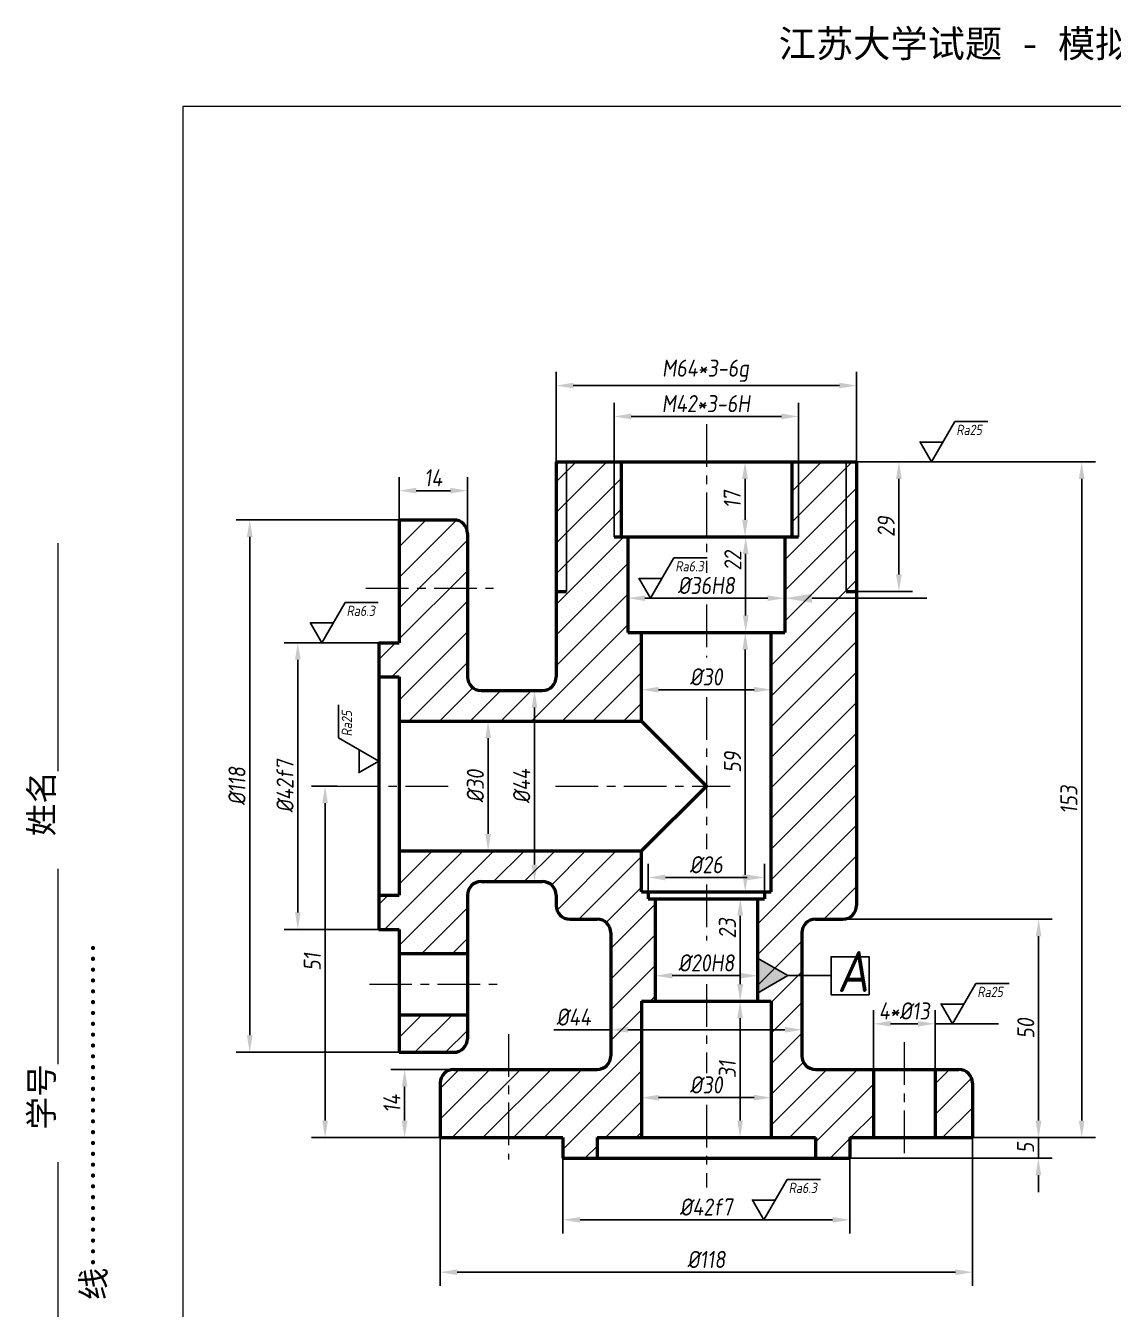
# Model space of a CAD drawing. Header units: millimetres. Extents: x -14 to 1037, y -1 to 431.
# Drawn here: x 773.3 to 932.6, y 243.4 to 431.4 of the extents above; entities that cross this region are included whole.
import ezdxf

# ---------------------------------------------------------------- set-up
doc = ezdxf.new("R2010")
doc.units = ezdxf.units.MM
doc.linetypes.add('CENTER', pattern=[2, 1.25, -0.25, 0.25, -0.25])
for name, color, linetype, lineweight in [('4', 7, 'Continuous', 18), ('中心线', 7, 'CENTER', 18), ('答案', 1, 'Continuous', 50), ('粗实线', 7, 'Continuous', 50)]:
    doc.layers.add(name, color=color, linetype=linetype, lineweight=lineweight)
doc.layers.add('细实线', color=7, linetype='Continuous')
doc.styles.get("Standard").update_dxf_attribs({"font": 'gbenor.shx', "oblique": 8, "bigfont": 'gbcbig.shx'})
doc.styles.add('style2', font='')
doc.styles.add('style3', font='gbenor.shx', dxfattribs={"oblique": 10, "bigfont": 'gbcbig.shx'})
doc.styles.get('style2').set_extended_font_data('SimSun')
doc.dimstyles.new('ISO-25', dxfattribs={"dimtxt": 2.5, "dimasz": 2.5, "dimexe": 2, "dimexo": 0, "dimtad": 1, "dimdec": 0, "dimlfac": 1.55, "dimdsep": 46, "dimtxsty": 'Standard', "dimcen": 2.5, "dimadec": 0, "dimazin": 0, "dimtfac": 1, "dimtdec": 0, "dimtmove": 0, "dimatfit": 3, "dimfxl": 0, "dimarcsym": 0})

# ---------------------------------------------------------------- blocks, each defined once
blk = doc.blocks.new('*D118')
at = {"layer": 'DEFPOINTS', "color": 0, "ltscale": 0.5, "transparency": 16777216}
for p in [(852, 265.53), (894, 265.53), (894, 256.5)]:
    blk.add_point(p, dxfattribs=at)
at = {"layer": '细实线', "color": 0, "lineweight": -2, "ltscale": 0.5, "transparency": 16777216}
for p, q in [((852, 265.53), (852, 254.5)), ((894, 265.53), (894, 254.5)), ((854.5, 256.5), (891.5, 256.5))]:
    blk.add_line(p, q, dxfattribs=at)
at = {"layer": '细实线', "color": 0, "ltscale": 0.5, "transparency": 16777216}
for points in [[(854.5, 256.91), (854.5, 256.08), (852, 256.5)], [(891.5, 256.91), (891.5, 256.08), (894, 256.5)]]:
    blk.add_solid(points, dxfattribs=at)
at = {"layer": '细实线', "color": 0, "ltscale": 0.5, "transparency": 16777216, "insert": (873, 258.37), "char_height": 2.5, "attachment_point": 5}
blk.add_mtext('%%c42f7', dxfattribs=at)
blk = doc.blocks.new('*D119')
at = {"layer": 'DEFPOINTS', "color": 0, "ltscale": 0.5, "transparency": 16777216}
for p in [(834, 268.53), (912, 268.53), (912, 248.82)]:
    blk.add_point(p, dxfattribs=at)
at = {"layer": '细实线', "color": 0, "lineweight": -2, "ltscale": 0.5, "transparency": 16777216}
for p, q in [((834, 268.53), (834, 246.82)), ((912, 268.53), (912, 246.82)), ((836.5, 248.82), (909.5, 248.82))]:
    blk.add_line(p, q, dxfattribs=at)
at = {"layer": '细实线', "color": 0, "ltscale": 0.5, "transparency": 16777216}
for points in [[(836.5, 249.24), (836.5, 248.4), (834, 248.82)], [(909.5, 249.24), (909.5, 248.4), (912, 248.82)]]:
    blk.add_solid(points, dxfattribs=at)
at = {"layer": '细实线', "color": 0, "ltscale": 0.5, "transparency": 16777216, "insert": (873, 250.69), "char_height": 2.5, "attachment_point": 5}
blk.add_mtext('%%c118', dxfattribs=at)
blk = doc.blocks.new('*D122')
at = {"layer": 'DEFPOINTS', "color": 0, "ltscale": 0.5, "transparency": 16777216}
for p in [(906.5, 285.21), (897.5, 278.53), (906.5, 278.53)]:
    blk.add_point(p, dxfattribs=at)
at = {"layer": '细实线', "color": 0, "lineweight": -2, "ltscale": 0.5, "transparency": 16777216}
for p, q in [((897.5, 278.53), (897.5, 287.21)), ((906.5, 278.53), (906.5, 287.21)), ((900, 285.21), (904, 285.21))]:
    blk.add_line(p, q, dxfattribs=at)
at = {"layer": '细实线', "color": 0, "ltscale": 0.5, "transparency": 16777216}
for points in [[(900, 285.63), (900, 284.8), (897.5, 285.21)], [(904, 285.63), (904, 284.8), (906.5, 285.21)]]:
    blk.add_solid(points, dxfattribs=at)
at = {"layer": '细实线', "color": 0, "ltscale": 0.5, "transparency": 16777216, "insert": (902, 287.09), "char_height": 2.5, "attachment_point": 5}
blk.add_mtext('4*%%c13', dxfattribs=at)
blk = doc.blocks.new('*D123')
at = {"layer": 'DEFPOINTS', "color": 0, "ltscale": 0.5, "transparency": 16777216}
for p in [(836, 278.53), (828.8, 268.53), (834, 268.53)]:
    blk.add_point(p, dxfattribs=at)
at = {"layer": '细实线', "color": 0, "lineweight": -2, "ltscale": 0.5, "transparency": 16777216}
for p, q in [((836, 278.53), (826.8, 278.53)), ((828.8, 276.03), (828.8, 271.03)), ((834, 268.53), (826.8, 268.53))]:
    blk.add_line(p, q, dxfattribs=at)
at = {"layer": '细实线', "color": 0, "ltscale": 0.5, "transparency": 16777216}
for points in [[(828.38, 276.03), (829.22, 276.03), (828.8, 278.53)], [(828.38, 271.03), (829.22, 271.03), (828.8, 268.53)]]:
    blk.add_solid(points, dxfattribs=at)
at = {"layer": '细实线', "color": 0, "ltscale": 0.5, "transparency": 16777216, "insert": (826.93, 273.53), "char_height": 2.5, "attachment_point": 5, "rotation": 90}
blk.add_mtext('14', dxfattribs=at)
blk = doc.blocks.new('*D124')
at = {"layer": 'DEFPOINTS', "color": 0, "ltscale": 0.5, "transparency": 16777216}
for p in [(825, 341.03), (813.15, 299.03), (825, 299.03)]:
    blk.add_point(p, dxfattribs=at)
at = {"layer": '细实线', "color": 0, "lineweight": -2, "ltscale": 0.5, "transparency": 16777216}
for p, q in [((825, 341.03), (811.15, 341.03)), ((813.15, 338.53), (813.15, 301.53)), ((825, 299.03), (811.15, 299.03))]:
    blk.add_line(p, q, dxfattribs=at)
at = {"layer": '细实线', "color": 0, "ltscale": 0.5, "transparency": 16777216}
for points in [[(812.74, 338.53), (813.57, 338.53), (813.15, 341.03)], [(812.74, 301.53), (813.57, 301.53), (813.15, 299.03)]]:
    blk.add_solid(points, dxfattribs=at)
at = {"layer": '细实线', "color": 0, "ltscale": 0.5, "transparency": 16777216, "insert": (811.28, 320.03), "char_height": 2.5, "attachment_point": 5, "rotation": 90}
blk.add_mtext('%%c42f7', dxfattribs=at)
blk = doc.blocks.new('*D125')
at = {"layer": 'DEFPOINTS', "color": 0, "ltscale": 0.5, "transparency": 16777216}
for p in [(828, 359.03), (806.11, 281.03), (828, 281.03)]:
    blk.add_point(p, dxfattribs=at)
at = {"layer": '答案', "color": 0, "lineweight": -2, "ltscale": 0.5, "transparency": 16777216}
for p, q in [((828, 359.03), (804.11, 359.03)), ((806.11, 356.53), (806.11, 283.53)), ((828, 281.03), (804.11, 281.03))]:
    blk.add_line(p, q, dxfattribs=at)
at = {"layer": '答案', "color": 0, "ltscale": 0.5, "transparency": 16777216}
for points in [[(805.69, 356.53), (806.53, 356.53), (806.11, 359.03)], [(805.69, 283.53), (806.53, 283.53), (806.11, 281.03)]]:
    blk.add_solid(points, dxfattribs=at)
at = {"layer": '答案', "color": 0, "lineweight": -3, "ltscale": 0.5, "transparency": 16777216, "insert": (804.24, 320.03), "char_height": 2.5, "attachment_point": 5, "rotation": 90}
blk.add_mtext('%%c118', dxfattribs=at)
blk = doc.blocks.new('*D126')
at = {"layer": 'DEFPOINTS', "color": 0, "ltscale": 0.5, "transparency": 16777216}
for p in [(817.14, 320.03), (818.93, 320.03), (834, 268.53)]:
    blk.add_point(p, dxfattribs=at)
at = {"layer": '细实线', "color": 0, "lineweight": -2, "ltscale": 0.5, "transparency": 16777216}
for p, q in [((818.93, 320.03), (815.14, 320.03)), ((817.14, 271.03), (817.14, 317.53)), ((834, 268.53), (815.14, 268.53))]:
    blk.add_line(p, q, dxfattribs=at)
at = {"layer": '细实线', "color": 0, "ltscale": 0.5, "transparency": 16777216}
for points in [[(816.73, 317.53), (817.56, 317.53), (817.14, 320.03)], [(816.73, 271.03), (817.56, 271.03), (817.14, 268.53)]]:
    blk.add_solid(points, dxfattribs=at)
at = {"layer": '细实线', "color": 0, "ltscale": 0.5, "transparency": 16777216, "insert": (815.27, 294.28), "char_height": 2.5, "attachment_point": 5, "rotation": 90}
blk.add_mtext('51', dxfattribs=at)
blk = doc.blocks.new('*D127')
at = {"layer": 'DEFPOINTS', "color": 0, "ltscale": 0.5, "transparency": 16777216}
for p in [(843.58, 329.53), (841.03, 310.53), (843.12, 310.53)]:
    blk.add_point(p, dxfattribs=at)
at = {"layer": '细实线', "color": 0, "lineweight": -2, "ltscale": 0.5, "transparency": 16777216}
for p, q in [((843.58, 329.53), (839.03, 329.53)), ((841.03, 327.03), (841.03, 313.03)), ((843.12, 310.53), (839.03, 310.53))]:
    blk.add_line(p, q, dxfattribs=at)
at = {"layer": '细实线', "color": 0, "ltscale": 0.5, "transparency": 16777216}
for points in [[(840.62, 327.03), (841.45, 327.03), (841.03, 329.53)], [(840.62, 313.03), (841.45, 313.03), (841.03, 310.53)]]:
    blk.add_solid(points, dxfattribs=at)
at = {"layer": '细实线', "color": 0, "ltscale": 0.5, "transparency": 16777216, "insert": (839.16, 320.03), "char_height": 2.5, "attachment_point": 5, "rotation": 90}
blk.add_mtext('%%c30', dxfattribs=at)
blk = doc.blocks.new('*D128')
at = {"layer": 'DEFPOINTS', "color": 0, "ltscale": 0.5, "transparency": 16777216}
for p in [(863.5, 273.93), (882.5, 274.39), (882.5, 274.27)]:
    blk.add_point(p, dxfattribs=at)
at = {"layer": '细实线', "color": 0, "lineweight": -2, "ltscale": 0.5, "transparency": 16777216}
for p, q in [((863.5, 273.93), (863.5, 276.39)), ((882.5, 274.27), (882.5, 276.39)), ((866, 274.39), (880, 274.39))]:
    blk.add_line(p, q, dxfattribs=at)
at = {"layer": '细实线', "color": 0, "ltscale": 0.5, "transparency": 16777216}
for points in [[(866, 274.81), (866, 273.97), (863.5, 274.39)], [(880, 274.81), (880, 273.97), (882.5, 274.39)]]:
    blk.add_solid(points, dxfattribs=at)
at = {"layer": '细实线', "color": 0, "ltscale": 0.5, "transparency": 16777216, "insert": (873, 276.26), "char_height": 2.5, "attachment_point": 5}
blk.add_mtext('%%c30', dxfattribs=at)
blk = doc.blocks.new('*D129')
at = {"layer": 'DEFPOINTS', "color": 0, "ltscale": 0.5, "transparency": 16777216}
for p in [(865.5, 292.72), (880.5, 292.83), (880.5, 292.26)]:
    blk.add_point(p, dxfattribs=at)
at = {"layer": '细实线', "color": 0, "lineweight": -2, "ltscale": 0.5, "transparency": 16777216}
for p, q in [((865.5, 292.72), (865.5, 290.26)), ((868, 292.26), (878, 292.26)), ((880.5, 292.83), (880.5, 290.26))]:
    blk.add_line(p, q, dxfattribs=at)
at = {"layer": '细实线', "color": 0, "ltscale": 0.5, "transparency": 16777216}
for points in [[(868, 292.67), (868, 291.84), (865.5, 292.26)], [(878, 292.67), (878, 291.84), (880.5, 292.26)]]:
    blk.add_solid(points, dxfattribs=at)
at = {"layer": '细实线', "color": 0, "lineweight": -3, "ltscale": 0.5, "transparency": 16777216, "insert": (873, 294.13), "char_height": 2.5, "attachment_point": 5}
blk.add_mtext('%%c20H8', dxfattribs=at)
blk = doc.blocks.new('*D130')
at = {"layer": 'DEFPOINTS', "color": 0, "ltscale": 0.5, "transparency": 16777216}
for p in [(895, 378.69), (851, 367.53), (895, 367.53)]:
    blk.add_point(p, dxfattribs=at)
at = {"layer": '细实线', "color": 0, "lineweight": -2, "ltscale": 0.5, "transparency": 16777216}
for p, q in [((851, 367.53), (851, 380.69)), ((895, 367.53), (895, 380.69)), ((853.5, 378.69), (892.5, 378.69))]:
    blk.add_line(p, q, dxfattribs=at)
at = {"layer": '细实线', "color": 0, "ltscale": 0.5, "transparency": 16777216}
for points in [[(853.5, 379.11), (853.5, 378.28), (851, 378.69)], [(892.5, 379.11), (892.5, 378.28), (895, 378.69)]]:
    blk.add_solid(points, dxfattribs=at)
at = {"layer": '细实线', "color": 0, "ltscale": 0.5, "transparency": 16777216, "insert": (872.88, 380.87), "char_height": 2.5, "attachment_point": 5}
blk.add_mtext('M64*3-6g', dxfattribs=at)
blk = doc.blocks.new('*D131')
at = {"layer": 'DEFPOINTS', "color": 0, "ltscale": 0.5, "transparency": 16777216}
for p in [(886.5, 374.17), (859.5, 367.53), (886.5, 367.53)]:
    blk.add_point(p, dxfattribs=at)
at = {"layer": '细实线', "color": 0, "lineweight": -2, "ltscale": 0.5, "transparency": 16777216}
for p, q in [((859.5, 367.53), (859.5, 376.17)), ((886.5, 367.53), (886.5, 376.17)), ((862, 374.17), (884, 374.17))]:
    blk.add_line(p, q, dxfattribs=at)
at = {"layer": '细实线', "color": 0, "ltscale": 0.5, "transparency": 16777216}
for points in [[(862, 374.59), (862, 373.75), (859.5, 374.17)], [(884, 374.59), (884, 373.75), (886.5, 374.17)]]:
    blk.add_solid(points, dxfattribs=at)
at = {"layer": '细实线', "color": 0, "ltscale": 0.5, "transparency": 16777216, "insert": (872.93, 376.05), "char_height": 2.5, "attachment_point": 5}
blk.add_mtext('M42*3-6H', dxfattribs=at)
blk = doc.blocks.new('*D132')
at = {"layer": 'DEFPOINTS', "color": 0, "ltscale": 0.5, "transparency": 16777216}
for p in [(884.5, 347.55), (884.5, 347.14), (861.5, 345.52)]:
    blk.add_point(p, dxfattribs=at)
at = {"layer": '细实线', "color": 0, "lineweight": -2, "ltscale": 0.5, "transparency": 16777216}
for p, q in [((861.5, 345.52), (861.5, 349.55)), ((884.5, 347.14), (884.5, 349.55)), ((864, 347.55), (882, 347.55))]:
    blk.add_line(p, q, dxfattribs=at)
at = {"layer": '细实线', "color": 0, "ltscale": 0.5, "transparency": 16777216}
for points in [[(864, 347.96), (864, 347.13), (861.5, 347.55)], [(882, 347.96), (882, 347.13), (884.5, 347.55)]]:
    blk.add_solid(points, dxfattribs=at)
at = {"layer": '细实线', "color": 0, "ltscale": 0.5, "transparency": 16777216, "insert": (873, 349.42), "char_height": 2.5, "attachment_point": 5}
blk.add_mtext('%%c36H8', dxfattribs=at)
blk = doc.blocks.new('*D133')
at = {"layer": 'DEFPOINTS', "color": 0, "ltscale": 0.5, "transparency": 16777216}
for p in [(863.5, 333.13), (882.5, 334.15), (882.5, 333.44)]:
    blk.add_point(p, dxfattribs=at)
at = {"layer": '答案', "color": 0, "lineweight": -2, "ltscale": 0.5, "transparency": 16777216}
for p, q in [((863.5, 333.13), (863.5, 336.15)), ((882.5, 333.44), (882.5, 336.15)), ((866, 334.15), (880, 334.15))]:
    blk.add_line(p, q, dxfattribs=at)
at = {"layer": '答案', "color": 0, "ltscale": 0.5, "transparency": 16777216}
for points in [[(866, 334.56), (866, 333.73), (863.5, 334.15)], [(880, 334.56), (880, 333.73), (882.5, 334.15)]]:
    blk.add_solid(points, dxfattribs=at)
at = {"layer": '答案', "color": 0, "lineweight": -3, "ltscale": 0.5, "transparency": 16777216, "insert": (873, 336.02), "char_height": 2.5, "attachment_point": 5}
blk.add_mtext('%%c30', dxfattribs=at)
blk = doc.blocks.new('*D135')
at = {"layer": 'DEFPOINTS', "color": 0, "ltscale": 0.5, "transparency": 16777216}
for p in [(838, 363.3), (828, 359.03), (838, 357.03)]:
    blk.add_point(p, dxfattribs=at)
at = {"layer": '细实线', "color": 0, "lineweight": -2, "ltscale": 0.5, "transparency": 16777216}
for p, q in [((828, 359.03), (828, 365.3)), ((838, 357.03), (838, 365.3)), ((830.5, 363.3), (835.5, 363.3))]:
    blk.add_line(p, q, dxfattribs=at)
at = {"layer": '细实线', "color": 0, "ltscale": 0.5, "transparency": 16777216}
for points in [[(830.5, 363.72), (830.5, 362.89), (828, 363.3)], [(835.5, 363.72), (835.5, 362.89), (838, 363.3)]]:
    blk.add_solid(points, dxfattribs=at)
at = {"layer": '细实线', "color": 0, "ltscale": 0.5, "transparency": 16777216, "insert": (833, 365.18), "char_height": 2.5, "attachment_point": 5}
blk.add_mtext('14', dxfattribs=at)
blk = doc.blocks.new('*D138')
at = {"layer": 'DEFPOINTS', "color": 0, "ltscale": 0.5, "transparency": 16777216}
for p in [(895, 367.53), (927.99, 367.53), (912, 268.53)]:
    blk.add_point(p, dxfattribs=at)
at = {"layer": '答案', "color": 0, "lineweight": -2, "ltscale": 0.5, "transparency": 16777216}
for p, q in [((895, 367.53), (929.99, 367.53)), ((927.99, 271.03), (927.99, 365.03)), ((912, 268.53), (929.99, 268.53))]:
    blk.add_line(p, q, dxfattribs=at)
at = {"layer": '答案', "color": 0, "ltscale": 0.5, "transparency": 16777216}
for points in [[(927.57, 365.03), (928.4, 365.03), (927.99, 367.53)], [(927.57, 271.03), (928.4, 271.03), (927.99, 268.53)]]:
    blk.add_solid(points, dxfattribs=at)
at = {"layer": '答案', "color": 0, "lineweight": -3, "ltscale": 0.5, "transparency": 16777216, "insert": (926.11, 318.03), "char_height": 2.5, "attachment_point": 5, "rotation": 90}
blk.add_mtext('153', dxfattribs=at)
blk = doc.blocks.new('*D139')
at = {"layer": 'DEFPOINTS', "color": 0, "ltscale": 0.5, "transparency": 16777216}
for p in [(893, 300.53), (921.68, 300.53), (912, 268.53)]:
    blk.add_point(p, dxfattribs=at)
at = {"layer": '答案', "color": 0, "lineweight": -2, "ltscale": 0.5, "transparency": 16777216}
for p, q in [((893, 300.53), (923.68, 300.53)), ((921.68, 271.03), (921.68, 298.03)), ((912, 268.53), (923.68, 268.53))]:
    blk.add_line(p, q, dxfattribs=at)
at = {"layer": '答案', "color": 0, "ltscale": 0.5, "transparency": 16777216}
for points in [[(921.26, 298.03), (922.09, 298.03), (921.68, 300.53)], [(921.26, 271.03), (922.09, 271.03), (921.68, 268.53)]]:
    blk.add_solid(points, dxfattribs=at)
at = {"layer": '答案', "color": 0, "lineweight": -3, "ltscale": 0.5, "transparency": 16777216, "insert": (919.8, 284.53), "char_height": 2.5, "attachment_point": 5, "rotation": 90}
blk.add_mtext('50', dxfattribs=at)
blk = doc.blocks.new('*D140')
at = {"layer": 'DEFPOINTS', "color": 0, "ltscale": 0.5, "transparency": 16777216}
for p in [(895, 367.53), (895, 348.53), (901.21, 348.53)]:
    blk.add_point(p, dxfattribs=at)
at = {"layer": '答案', "color": 0, "lineweight": -2, "ltscale": 0.5, "transparency": 16777216}
for p, q in [((895, 367.53), (903.21, 367.53)), ((901.21, 365.03), (901.21, 351.03)), ((895, 348.53), (903.21, 348.53))]:
    blk.add_line(p, q, dxfattribs=at)
at = {"layer": '答案', "color": 0, "ltscale": 0.5, "transparency": 16777216}
for points in [[(900.79, 365.03), (901.63, 365.03), (901.21, 367.53)], [(900.79, 351.03), (901.63, 351.03), (901.21, 348.53)]]:
    blk.add_solid(points, dxfattribs=at)
at = {"layer": '答案', "color": 0, "lineweight": -3, "ltscale": 0.5, "transparency": 16777216, "insert": (899.34, 358.03), "char_height": 2.5, "attachment_point": 5, "rotation": 90}
blk.add_mtext('29', dxfattribs=at)
blk = doc.blocks.new('*D141')
at = {"layer": 'DEFPOINTS', "color": 0, "ltscale": 0.5, "transparency": 16777216}
for p in [(878.33, 367.53), (878.67, 356.53), (878.92, 356.53)]:
    blk.add_point(p, dxfattribs=at)
at = {"layer": '答案', "color": 0, "lineweight": -2, "ltscale": 0.5, "transparency": 16777216}
for p, q in [((878.33, 367.53), (880.67, 367.53)), ((878.67, 365.03), (878.67, 359.03)), ((878.92, 356.53), (876.67, 356.53))]:
    blk.add_line(p, q, dxfattribs=at)
at = {"layer": '答案', "color": 0, "ltscale": 0.5, "transparency": 16777216}
for points in [[(878.25, 365.03), (879.08, 365.03), (878.67, 367.53)], [(878.25, 359.03), (879.08, 359.03), (878.67, 356.53)]]:
    blk.add_solid(points, dxfattribs=at)
at = {"layer": '答案', "color": 0, "lineweight": -3, "ltscale": 0.5, "transparency": 16777216, "insert": (876.79, 362.03), "char_height": 2.5, "attachment_point": 5, "rotation": 90}
blk.add_mtext('17', dxfattribs=at)
blk = doc.blocks.new('*D142')
at = {"layer": 'DEFPOINTS', "color": 0, "ltscale": 0.5, "transparency": 16777216}
for p in [(878.67, 356.53), (878.5, 342.53), (878.76, 342.53)]:
    blk.add_point(p, dxfattribs=at)
at = {"layer": '答案', "color": 0, "lineweight": -2, "ltscale": 0.5, "transparency": 16777216}
for p, q in [((878.67, 356.53), (880.76, 356.53)), ((878.76, 354.03), (878.76, 345.03)), ((878.5, 342.53), (880.76, 342.53))]:
    blk.add_line(p, q, dxfattribs=at)
at = {"layer": '答案', "color": 0, "ltscale": 0.5, "transparency": 16777216}
for points in [[(878.35, 354.03), (879.18, 354.03), (878.76, 356.53)], [(878.35, 345.03), (879.18, 345.03), (878.76, 342.53)]]:
    blk.add_solid(points, dxfattribs=at)
at = {"layer": '答案', "color": 0, "lineweight": -3, "ltscale": 0.5, "transparency": 16777216, "insert": (876.89, 353.04), "char_height": 2.5, "attachment_point": 5, "rotation": 90}
blk.add_mtext('22', dxfattribs=at)
blk = doc.blocks.new('*D143')
at = {"layer": 'DEFPOINTS', "color": 0, "ltscale": 0.5, "transparency": 16777216}
for p in [(912, 268.53), (921.64, 268.53), (894, 265.53)]:
    blk.add_point(p, dxfattribs=at)
at = {"layer": '答案', "color": 0, "lineweight": -2, "ltscale": 0.5, "transparency": 16777216}
for p, q in [((921.64, 271.03), (921.64, 273.53)), ((912, 268.53), (923.64, 268.53)), ((921.64, 265.53), (921.64, 268.53)), ((894, 265.53), (923.64, 265.53)), ((921.64, 263.03), (921.64, 260.53))]:
    blk.add_line(p, q, dxfattribs=at)
at = {"layer": '答案', "color": 0, "ltscale": 0.5, "transparency": 16777216}
for points in [[(921.23, 271.03), (922.06, 271.03), (921.64, 268.53)], [(921.23, 263.03), (922.06, 263.03), (921.64, 265.53)]]:
    blk.add_solid(points, dxfattribs=at)
at = {"layer": '答案', "color": 0, "lineweight": -3, "ltscale": 0.5, "transparency": 16777216, "insert": (919.77, 267.03), "char_height": 2.5, "attachment_point": 5, "rotation": 90}
blk.add_mtext('5', dxfattribs=at)
blk = doc.blocks.new('*D144')
at = {"layer": 'DEFPOINTS', "color": 0, "ltscale": 0.5, "transparency": 16777216}
for p in [(877.29, 288.53), (877.95, 288.53), (877.85, 268.53)]:
    blk.add_point(p, dxfattribs=at)
at = {"layer": '答案', "color": 0, "lineweight": -2, "ltscale": 0.5, "transparency": 16777216}
for p, q in [((877.29, 288.53), (879.95, 288.53)), ((877.95, 271.03), (877.95, 286.03)), ((877.85, 268.53), (879.95, 268.53))]:
    blk.add_line(p, q, dxfattribs=at)
at = {"layer": '答案', "color": 0, "ltscale": 0.5, "transparency": 16777216}
for points in [[(877.53, 286.03), (878.36, 286.03), (877.95, 288.53)], [(877.53, 271.03), (878.36, 271.03), (877.95, 268.53)]]:
    blk.add_solid(points, dxfattribs=at)
at = {"layer": '答案', "color": 0, "lineweight": -3, "ltscale": 0.5, "transparency": 16777216, "insert": (876.07, 278.53), "char_height": 2.5, "attachment_point": 5, "rotation": 90}
blk.add_mtext('31', dxfattribs=at)
blk = doc.blocks.new('*D145')
at = {"layer": 'DEFPOINTS', "color": 0, "ltscale": 0.5, "transparency": 16777216}
for p in [(877.51, 303.53), (877.96, 303.53), (877.95, 288.53)]:
    blk.add_point(p, dxfattribs=at)
at = {"layer": '答案', "color": 0, "lineweight": -2, "ltscale": 0.5, "transparency": 16777216}
for p, q in [((877.51, 303.53), (879.96, 303.53)), ((877.96, 291.03), (877.96, 301.03)), ((877.95, 288.53), (879.96, 288.53))]:
    blk.add_line(p, q, dxfattribs=at)
at = {"layer": '答案', "color": 0, "ltscale": 0.5, "transparency": 16777216}
for points in [[(877.54, 301.03), (878.38, 301.03), (877.96, 303.53)], [(877.54, 291.03), (878.38, 291.03), (877.96, 288.53)]]:
    blk.add_solid(points, dxfattribs=at)
at = {"layer": '答案', "color": 0, "lineweight": -3, "ltscale": 0.5, "transparency": 16777216, "insert": (876.08, 299.18), "char_height": 2.5, "attachment_point": 5, "rotation": 90}
blk.add_mtext('23', dxfattribs=at)
blk = doc.blocks.new('*D146')
at = {"layer": 'DEFPOINTS', "color": 0, "ltscale": 0.5, "transparency": 16777216}
for p in [(881.5, 306.64), (864.5, 304.53), (881.5, 304.53)]:
    blk.add_point(p, dxfattribs=at)
at = {"layer": '答案', "color": 0, "lineweight": -2, "ltscale": 0.5, "transparency": 16777216}
for p, q in [((864.5, 304.53), (864.5, 308.64)), ((881.5, 304.53), (881.5, 308.64)), ((867, 306.64), (879, 306.64))]:
    blk.add_line(p, q, dxfattribs=at)
at = {"layer": '答案', "color": 0, "ltscale": 0.5, "transparency": 16777216}
for points in [[(867, 307.06), (867, 306.22), (864.5, 306.64)], [(879, 307.06), (879, 306.22), (881.5, 306.64)]]:
    blk.add_solid(points, dxfattribs=at)
at = {"layer": '答案', "color": 0, "lineweight": -3, "ltscale": 0.5, "transparency": 16777216, "insert": (873, 308.51), "char_height": 2.5, "attachment_point": 5}
blk.add_mtext('%%c26', dxfattribs=at)
blk = doc.blocks.new('*D147')
at = {"layer": 'DEFPOINTS', "color": 0, "ltscale": 0.5, "transparency": 16777216}
for p in [(878.67, 342.53), (878.7, 304.53), (878.7, 304.53)]:
    blk.add_point(p, dxfattribs=at)
at = {"layer": '答案', "color": 0, "lineweight": -2, "ltscale": 0.5, "transparency": 16777216}
for p, q in [((878.67, 342.53), (880.7, 342.53)), ((878.7, 340.03), (878.7, 307.03)), ((878.7, 304.53), (876.7, 304.53))]:
    blk.add_line(p, q, dxfattribs=at)
at = {"layer": '答案', "color": 0, "ltscale": 0.5, "transparency": 16777216}
for points in [[(878.28, 340.03), (879.12, 340.03), (878.7, 342.53)], [(878.28, 307.03), (879.12, 307.03), (878.7, 304.53)]]:
    blk.add_solid(points, dxfattribs=at)
at = {"layer": '答案', "color": 0, "lineweight": -3, "ltscale": 0.5, "transparency": 16777216, "insert": (876.83, 323.53), "char_height": 2.5, "attachment_point": 5, "rotation": 90}
blk.add_mtext('59', dxfattribs=at)
blk = doc.blocks.new('*D149')
at = {"layer": 'DEFPOINTS', "color": 0, "ltscale": 0.5, "transparency": 16777216}
for p in [(849, 334.03), (847.83, 306.03), (849, 306.03)]:
    blk.add_point(p, dxfattribs=at)
at = {"layer": '答案', "color": 0, "lineweight": -2, "ltscale": 0.5, "transparency": 16777216}
for p, q in [((849, 334.03), (845.83, 334.03)), ((847.83, 331.53), (847.83, 308.53)), ((849, 306.03), (845.83, 306.03))]:
    blk.add_line(p, q, dxfattribs=at)
at = {"layer": '答案', "color": 0, "ltscale": 0.5, "transparency": 16777216}
for points in [[(847.41, 331.53), (848.24, 331.53), (847.83, 334.03)], [(847.41, 308.53), (848.24, 308.53), (847.83, 306.03)]]:
    blk.add_solid(points, dxfattribs=at)
at = {"layer": '答案', "color": 0, "lineweight": -3, "ltscale": 0.5, "transparency": 16777216, "insert": (845.95, 320.03), "char_height": 2.5, "attachment_point": 5, "rotation": 90}
blk.add_mtext('%%c44', dxfattribs=at)
blk = doc.blocks.new('*D150')
at = {"layer": 'DEFPOINTS', "color": 0, "ltscale": 0.5, "transparency": 16777216}
for p in [(859, 290.11), (887, 290.11), (887, 284.33)]:
    blk.add_point(p, dxfattribs=at)
at = {"layer": '答案', "color": 0, "lineweight": -2, "ltscale": 0.5, "transparency": 16777216}
for p, q in [((859, 290.11), (859, 282.33)), ((887, 290.11), (887, 282.33)), ((859, 284.33), (850.64, 284.33)), ((884.5, 284.33), (861.5, 284.33))]:
    blk.add_line(p, q, dxfattribs=at)
at = {"layer": '答案', "color": 0, "ltscale": 0.5, "transparency": 16777216}
for points in [[(861.5, 284.75), (861.5, 283.91), (859, 284.33)], [(884.5, 284.75), (884.5, 283.91), (887, 284.33)]]:
    blk.add_solid(points, dxfattribs=at)
at = {"layer": '答案', "color": 0, "lineweight": -3, "ltscale": 0.5, "transparency": 16777216, "insert": (853.56, 286.2), "char_height": 2.5, "attachment_point": 5}
blk.add_mtext('%%c44', dxfattribs=at)

msp = doc.modelspace()

# ---------------------------------------------------------------- hatches: boundary and pattern name
at = {"layer": '细实线', "ltscale": 0.5}
h = msp.add_hatch(dxfattribs=at)
h.set_pattern_fill('ANSI31', color=256)
h.set_pattern_definition([(45, (0, 20.9656), (-2.245064, 2.245064), [])])
h.paths.add_polyline_path([(895, 367.53), (893.5, 367.53), (893.5, 348.53), (895, 348.53)], flags=17)
h.paths.add_polyline_path([(886.5, 367.53), (885.5, 367.53), (885.5, 356.53), (886.5, 356.53)], flags=17)
h.paths.add_polyline_path([(893.5, 367.53), (886.5, 367.53), (886.5, 356.53), (885.5, 356.53), (884.5, 356.53), (884.5, 342.53), (882.5, 342.53), (882.5, 304.53), (881.5, 304.53), (881.5, 303.53), (880.5, 303.53), (880.5, 288.53), (882.5, 288.53), (882.5, 268.53), (889, 268.53), (889, 265.53), (894, 265.53), (894, 268.53), (897.5, 268.53), (897.5, 278.53), (889, 278.53, -0.414214), (887, 280.53), (887, 298.53, -0.414214), (889, 300.53), (893, 300.53, 0.414214), (895, 302.53), (895, 348.53), (893.5, 348.53)])
h.paths.add_polyline_path([(860.5, 367.53), (859.5, 367.53), (859.5, 356.53), (860.5, 356.53)], flags=17)
h.paths.add_polyline_path([(852.5, 367.53), (851, 367.53), (851, 348.53), (852.5, 348.53)], flags=17)
h.paths.add_polyline_path([(861.5, 356.53), (859.5, 356.53), (859.5, 367.53), (852.5, 367.53), (852.5, 348.53), (851, 348.53), (851, 336.03, -0.414214), (849, 334.03), (840, 334.03, -0.414214), (838, 336.03), (838, 349.03), (828, 349.03), (828, 341.03), (825, 341.03), (825, 336.03), (828, 336.03), (828, 329.53), (863.5, 329.53), (863.5, 342.53), (861.5, 342.53)])
h.paths.add_polyline_path([(838, 357.03, 0.414214), (836, 359.03), (828, 359.03), (828, 349.03), (838, 349.03)], flags=17)
h.paths.add_polyline_path([(912, 276.53, 0.414214), (910, 278.53), (906.5, 278.53), (906.5, 268.53), (912, 268.53)])
h.paths.add_polyline_path([(863.5, 288.53), (865.5, 288.53), (865.5, 303.53), (864.5, 303.53), (864.5, 304.53), (863.5, 304.53), (863.5, 310.53), (828, 310.53), (828, 304.03), (825, 304.03), (825, 299.03), (828, 299.03), (828, 295.53), (838, 295.53), (838, 304.03, -0.414214), (840, 306.03), (849, 306.03, -0.414214), (851, 304.03), (851, 302.53, 0.414214), (853, 300.53), (857, 300.53, -0.414214), (859, 298.53), (859, 280.53, -0.414214), (857, 278.53), (844, 278.53), (844, 268.53), (852, 268.53), (852, 265.53), (857, 265.53), (857, 268.53), (863.5, 268.53)])
h.paths.add_polyline_path([(844, 278.53), (836, 278.53, 0.414214), (834, 276.53), (834, 268.53), (844, 268.53)], flags=17)
h.paths.add_polyline_path([(838, 286.53), (828, 286.53), (828, 281.03), (836, 281.03, 0.414214), (838, 283.03)], flags=17)
h = msp.add_hatch(color=256, dxfattribs=at)
h.dxf.hatch_style = 1
h.paths.add_polyline_path([(880.5, 294.82), (880.5, 289.69), (884.94, 292.26)])

# ---------------------------------------------------------------- linework, layer by layer
at = {"layer": '4'}
for p, q in [((796.32, 419.58), (796.32, 95.41)), ((1036.89, 419.58), (796.32, 419.58))]:
    msp.add_line(p, q, dxfattribs=at)
at = {"layer": '中心线', "ltscale": 5}
for p, q in [((873, 373.02), (873, 351.28)), ((823.14, 349.03), (841.82, 349.03)), ((873, 346.62), (873, 338.88)), ((873, 333.04), (873, 310.79)), ((818.93, 320.03), (835.65, 320.03)), ((850.92, 320.03), (876.51, 320.03)), ((873, 305.59), (873, 297.42)), ((823.63, 291.03), (842.8, 291.03)), ((873, 291.01), (873, 277.98)), ((844, 283.67), (844, 265.34)), ((902, 282.5), (902, 265.51)), ((873, 273.35), (873, 261.25))]:
    msp.add_line(p, q, dxfattribs=at)
at = {"layer": '答案', "lineweight": -3}
for p, q in [((909.41, 373.44), (906, 367.53)), ((904.29, 370.48), (906, 367.53)), ((904.3, 370.42), (907.67, 370.42)), ((868.25, 353.46), (864.83, 347.55)), ((863.12, 350.5), (864.83, 347.55)), ((863.14, 350.44), (866.5, 350.44)), ((820.09, 346.94), (816.68, 341.03)), ((888.5, 347.55), (905.3, 347.55)), ((814.97, 343.98), (816.68, 341.03)), ((814.98, 343.92), (818.35, 343.92)), ((819.1, 327.1), (825.01, 323.68)), ((822.12, 321.99), (822.12, 325.35)), ((822.05, 321.98), (825.01, 323.68)), ((912.49, 291.13), (909.08, 285.21)), ((907.37, 288.17), (909.07, 285.21)), ((907.38, 288.1), (910.74, 288.1)), ((884.85, 262.41), (881.44, 256.5)), ((879.73, 259.45), (881.43, 256.5)), ((879.74, 259.39), (883.1, 259.39))]:
    msp.add_line(p, q, dxfattribs=at)
at = {"layer": '答案', "lineweight": -3, "ltscale": 0.5}
for p, q in [((909.41, 373.44), (914.26, 373.44)), ((868.25, 353.46), (873.1, 353.46)), ((820.09, 346.94), (824.94, 346.94)), ((819.1, 327.1), (819.1, 331.95)), ((912.49, 291.13), (917.34, 291.13)), ((884.85, 262.41), (889.7, 262.41))]:
    msp.add_line(p, q, dxfattribs=at)
at = {"layer": '答案', "ltscale": 0.5}
for p, q in [((860.5, 367.53), (885.5, 367.53)), ((861.5, 356.53), (884.5, 356.53)), ((863.5, 342.53), (882.5, 342.53)), ((864.5, 304.53), (881.5, 304.53)), ((865.5, 303.53), (880.5, 303.53))]:
    msp.add_line(p, q, dxfattribs=at)
at = {"layer": '答案', "lineweight": -3}
msp.add_solid([(888.5, 348.21), (888.5, 346.88), (884.5, 347.55)], dxfattribs=at)
at = {"layer": '粗实线', "ltscale": 5}
for p, q in [((851, 367.53), (851, 336.03)), ((860.5, 367.53), (860.5, 356.53)), ((885.5, 367.53), (885.5, 356.53)), ((895, 367.53), (895, 302.53)), ((828, 359.03), (828, 341.03)), ((828, 359.03), (836, 359.03)), ((838, 357.03), (838, 336.03)), ((861.5, 356.53), (861.5, 342.53)), ((884.5, 356.53), (884.5, 342.53)), ((825, 341.03), (825, 299.03)), ((825, 341.03), (828, 341.03)), ((825, 336.03), (828, 336.03)), ((828, 336.03), (828, 304.03)), ((840, 334.03), (849, 334.03)), ((828, 329.53), (863.5, 329.53)), ((828, 310.53), (863.5, 310.53)), ((840, 306.03), (849, 306.03)), ((825, 304.03), (828, 304.03)), ((838, 304.03), (838, 283.03)), ((851, 304.03), (851, 302.53)), ((825, 299.03), (828, 299.03)), ((828, 299.03), (828, 281.03)), ((859, 298.53), (859, 280.53)), ((887, 298.53), (887, 280.53)), ((828, 295.53), (838, 295.53)), ((828, 286.53), (838, 286.53)), ((828, 281.03), (836, 281.03))]:
    msp.add_line(p, q, dxfattribs=at)
at = {"layer": '粗实线', "ltscale": 0.5}
for p, q in [((851, 367.53), (860.5, 367.53)), ((885.5, 367.53), (895, 367.53)), ((859.5, 356.53), (861.5, 356.53)), ((884.5, 356.53), (886.5, 356.53)), ((851, 348.53), (852.5, 348.53)), ((893.5, 348.53), (895, 348.53)), ((861.5, 342.53), (863.5, 342.53)), ((863.5, 329.53), (863.5, 342.53)), ((882.5, 304.53), (882.5, 342.53)), ((882.5, 342.53), (884.5, 342.53)), ((863.5, 329.53), (873, 320.03)), ((873, 320.03), (863.5, 310.53)), ((863.5, 304.53), (863.5, 310.53)), ((863.5, 304.53), (864.5, 304.53)), ((864.5, 304.53), (864.5, 303.53)), ((864.5, 303.53), (865.5, 303.53)), ((865.5, 303.53), (865.5, 288.53)), ((880.5, 303.53), (880.5, 288.53)), ((880.5, 303.53), (881.5, 303.53)), ((881.5, 304.53), (881.5, 303.53)), ((881.5, 304.53), (882.5, 304.53)), ((853, 300.53), (857, 300.53)), ((889, 300.53), (893, 300.53)), ((863.5, 288.53), (863.5, 268.53)), ((863.5, 288.53), (882.5, 288.53)), ((882.5, 288.53), (882.5, 268.53)), ((836, 278.53), (857, 278.53)), ((889, 278.53), (910, 278.53)), ((897.5, 278.53), (897.5, 268.53)), ((906.5, 278.53), (906.5, 268.53)), ((834, 276.53), (834, 268.53)), ((912, 276.53), (912, 268.53)), ((834, 268.53), (852, 268.53)), ((852, 268.53), (852, 265.53)), ((857, 268.53), (857, 265.53)), ((857, 268.53), (889, 268.53)), ((889, 268.53), (889, 265.53)), ((894, 268.53), (894, 265.53)), ((894, 268.53), (912, 268.53)), ((852, 265.53), (894, 265.53))]:
    msp.add_line(p, q, dxfattribs=at)
at = {"layer": '粗实线', "ltscale": 5}
for centre, start, end in [((836, 357.03), 0, 90), ((840, 336.03), 180, 270), ((849, 336.03), 270, 0), ((840, 304.03), 90, 180), ((849, 304.03), 0, 90), ((853, 302.53), 180, 270), ((857, 298.53), 0, 90), ((889, 298.53), 90, 180), ((836, 283.03), 270, 0)]:
    msp.add_arc(centre, 2, start, end, dxfattribs=at)
at = {"layer": '粗实线', "ltscale": 0.5}
for centre, start, end in [((893, 302.53), 270, 0), ((857, 280.53), 270, 0), ((889, 280.53), 180, 270), ((836, 276.53), 90, 180), ((910, 276.53), 0, 90)]:
    msp.add_arc(centre, 2, start, end, dxfattribs=at)
at = {"layer": '细实线', "ltscale": 5}
for p, q in [((852.5, 367.53), (852.5, 348.53)), ((859.5, 367.53), (859.5, 356.53)), ((886.5, 367.53), (886.5, 356.53)), ((893.5, 367.53), (893.5, 348.53))]:
    msp.add_line(p, q, dxfattribs=at)
at = {"layer": '细实线', "ltscale": 0.5}
for p, q in [((884.94, 292.26), (891.28, 292.26)), ((906.5, 285.21), (915.8, 285.21))]:
    msp.add_line(p, q, dxfattribs=at)
for points in [[(884.94, 292.26), (880.5, 294.82), (880.5, 289.69)], [(896.85, 289.47), (896.85, 295.04), (891.28, 295.04), (891.28, 289.47)]]:
    msp.add_lwpolyline(points, close=True, dxfattribs=at)

# ---------------------------------------------------------------- texts
at = {"layer": '4', "insert": (883.6, 430.78), "char_height": 4, "width": 80.5807, "attachment_point": 1, "style": 'style2'}
msp.add_mtext('江苏大学试题 - 模拟试卷', dxfattribs=at)
at = {"layer": '4', "char_height": 3.5, "width": 370.9946, "attachment_point": 1, "rotation": 90, "style": 'style2'}
for s, insert in [('{\\fSimSun|b0|i0|c134|p2;学生所在学院\\L\u3000\u3000\u3000\u3000\u3000\u3000\u3000\u3000\u3000\\l\u3000专业、班级\\L\u3000\u3000\u3000\u3000      \\l\u3000学号\\L\u3000\u3000\u3000\u3000\u3000  \\l\u3000姓名\\L\u3000\u3000\u3000      \u3000}', (773.84, 131.32)), ('…………………………装 订 线…………………………', (781.46, 182.79))]:
    msp.add_mtext(s, dxfattribs=dict(at, insert=insert))
at = {"layer": '答案', "lineweight": -3, "ltscale": 0.5, "char_height": 1.5, "attachment_point": 1, "style": 'style3'}
for s, insert in [('Ra25', (909.62, 372.95)), ('Ra6.3', (868.46, 352.97)), ('Ra6.3', (820.3, 346.45)), ('Ra25', (912.7, 290.63)), ('Ra6.3', (885.06, 261.92))]:
    msp.add_mtext_dynamic_manual_height_columns(s, width=10.7498, gutter_width=12.5, heights=[0], dxfattribs=dict(at, insert=insert))
at = {"layer": '答案', "lineweight": -3, "ltscale": 0.5, "insert": (819.59, 327.31), "char_height": 1.5, "attachment_point": 1, "rotation": 90, "style": 'style3'}
msp.add_mtext_dynamic_manual_height_columns('Ra25', width=10.7498, gutter_width=12.5, heights=[0], dxfattribs=at)
at = {"layer": '细实线', "ltscale": 0.5, "insert": (892.2, 295.87), "char_height": 6, "attachment_point": 1}
msp.add_mtext_dynamic_manual_height_columns('A', width=5.566, gutter_width=12.5, heights=[0], dxfattribs=at)

# ---------------------------------------------------------------- dimensions: what is measured, and where the dimension line sits
at = {"layer": '答案', "lineweight": -3, "ltscale": 0.5}
for base, p1, p2, picture, middle in [((878.67, 356.53), (878.33, 367.53), (878.92, 356.53), '*D141', (876.79, 362.03)), ((927.99, 367.53), (912, 268.53), (895, 367.53), '*D138', (926.11, 318.03)), ((901.21, 348.53), (895, 367.53), (895, 348.53), '*D140', (899.34, 358.03)), ((878.7, 304.53), (878.67, 342.53), (878.7, 304.53), '*D147', (876.83, 323.53)), ((921.68, 300.53), (912, 268.53), (893, 300.53), '*D139', (919.8, 284.53)), ((877.95, 288.53), (877.85, 268.53), (877.29, 288.53), '*D144', (876.07, 278.53)), ((921.64, 268.53), (894, 265.53), (912, 268.53), '*D143', (919.77, 267.03))]:
    dim = msp.add_linear_dim(base=base, p1=p1, p2=p2, angle=90, dimstyle='ISO-25', dxfattribs=at)
    dim.commit()
    dim.dimension.update_dxf_attribs({"geometry": picture, "text_midpoint": middle})
for base, p1, p2, text, picture, middle in [((806.11, 281.03), (828, 359.03), (828, 281.03), '%%c118', '*D125', (804.24, 320.03)), ((847.83, 306.03), (849, 334.03), (849, 306.03), '%%c44', '*D149', (845.95, 320.03))]:
    dim = msp.add_linear_dim(base=base, p1=p1, p2=p2, angle=90, text=text, dimstyle='ISO-25', dxfattribs=at)
    dim.commit()
    dim.dimension.update_dxf_attribs({"geometry": picture, "text_midpoint": middle})
for base, p1, p2, picture, middle in [((878.76, 342.53), (878.67, 356.53), (878.5, 342.53), '*D142', (878.76, 353.04)), ((877.96, 303.53), (877.95, 288.53), (877.51, 303.53), '*D145', (877.96, 299.18))]:
    dim = msp.add_linear_dim(base=base, p1=p1, p2=p2, angle=90, dimstyle='ISO-25', dxfattribs=at)
    dim.commit()
    dim.dimension.update_dxf_attribs({"geometry": picture, "text_midpoint": middle, "dimtype": 160})
for base, p1, p2, text, picture, middle in [((882.5, 334.15), (863.5, 333.13), (882.5, 333.44), '%%c30', '*D133', (873, 336.02)), ((881.5, 306.64), (864.5, 304.53), (881.5, 304.53), '%%c26', '*D146', (873, 308.51))]:
    dim = msp.add_linear_dim(base=base, p1=p1, p2=p2, text=text, dimstyle='ISO-25', dxfattribs=at)
    dim.commit()
    dim.dimension.update_dxf_attribs({"geometry": picture, "text_midpoint": middle})
dim = msp.add_linear_dim(base=(887, 284.33), p1=(859, 290.11), p2=(887, 290.11), text='%%c44', dimstyle='ISO-25', dxfattribs=at)
dim.commit()
dim.dimension.update_dxf_attribs({"geometry": '*D150', "text_midpoint": (853.56, 284.33), "dimtype": 160})
at = {"layer": '细实线', "ltscale": 0.5}
for base, p1, p2, text, picture, middle in [((895, 378.69), (851, 367.53), (895, 367.53), 'M64*3-6g', '*D130', (872.88, 378.69)), ((886.5, 374.17), (859.5, 367.53), (886.5, 367.53), 'M42*3-6H', '*D131', (872.93, 374.17))]:
    dim = msp.add_linear_dim(base=base, p1=p1, p2=p2, text=text, dimstyle='ISO-25', dxfattribs=at)
    dim.commit()
    dim.dimension.update_dxf_attribs({"geometry": picture, "text_midpoint": middle, "dimtype": 160})
for base, p1, p2, text, picture, middle in [((838, 363.3), (828, 359.03), (838, 357.03), '14', '*D135', (833, 365.18)), ((884.5, 347.55), (861.5, 345.52), (884.5, 347.14), '%%c36H8', '*D132', (873, 349.42)), ((906.5, 285.21), (897.5, 278.53), (906.5, 278.53), '4*%%c13', '*D122', (902, 287.09)), ((882.5, 274.39), (863.5, 273.93), (882.5, 274.27), '%%c30', '*D128', (873, 276.26)), ((912, 248.82), (834, 268.53), (912, 268.53), '%%c118', '*D119', (873, 250.69)), ((894, 256.5), (852, 265.53), (894, 265.53), '%%c42f7', '*D118', (873, 258.37))]:
    dim = msp.add_linear_dim(base=base, p1=p1, p2=p2, text=text, dimstyle='ISO-25', dxfattribs=at)
    dim.commit()
    dim.dimension.update_dxf_attribs({"geometry": picture, "text_midpoint": middle})
for base, p1, p2, text, picture, middle in [((813.15, 299.03), (825, 341.03), (825, 299.03), '%%c42f7', '*D124', (811.28, 320.03)), ((817.14, 320.03), (834, 268.53), (818.93, 320.03), '51', '*D126', (815.27, 294.28)), ((828.8, 268.53), (836, 278.53), (834, 268.53), '14', '*D123', (826.93, 273.53))]:
    dim = msp.add_linear_dim(base=base, p1=p1, p2=p2, angle=90, text=text, dimstyle='ISO-25', dxfattribs=at)
    dim.commit()
    dim.dimension.update_dxf_attribs({"geometry": picture, "text_midpoint": middle})
dim = msp.add_linear_dim(base=(841.03, 310.53), p1=(843.58, 329.53), p2=(843.12, 310.53), angle=90, text='%%c30', dimstyle='ISO-25', dxfattribs=at)
dim.commit()
dim.dimension.update_dxf_attribs({"geometry": '*D127', "text_midpoint": (841.03, 320.03), "dimtype": 160})
at = {"layer": '细实线', "lineweight": -3, "ltscale": 0.5}
dim = msp.add_linear_dim(base=(880.5, 292.26), p1=(865.5, 292.72), p2=(880.5, 292.83), text='%%c20H8', dimstyle='ISO-25', dxfattribs=at)
dim.commit()
dim.dimension.update_dxf_attribs({"geometry": '*D129', "text_midpoint": (873, 294.13)})

doc.saveas('drawing.dxf')
